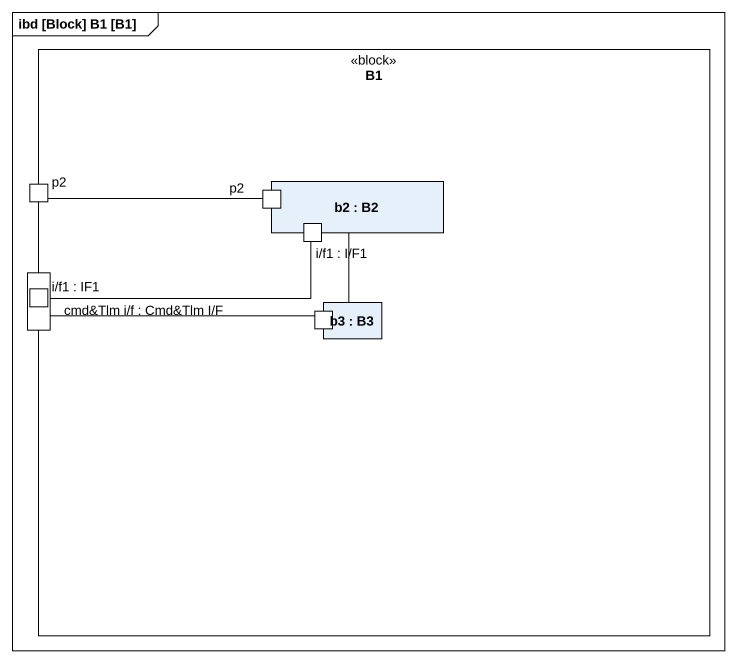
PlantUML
@startuml
mainframe ibd [Block] B1 [B1]
rectangle B1 <<block>> {
  rectangle "b2 : B2" as b2 {
    port "p2" as p2_2
    port "i/f1 : I/F1" as i_f1_I_F1
  }
  port p2
  port "cmd&Tlm i/f : Cmd&Tlm I/F" as cmd_Tlm_i_f_Cmd_Tlm_I_F
  port "i/f1 : IF1" as i_f1_IF1
  rectangle "b3 : B3" as b3 {
    port " " as port1
  }
}
b2 -- b3
p2 -right- p2_2
cmd_Tlm_i_f_Cmd_Tlm_I_F -right- port1
i_f1_IF1 -right- i_f1_I_F1
@enduml
